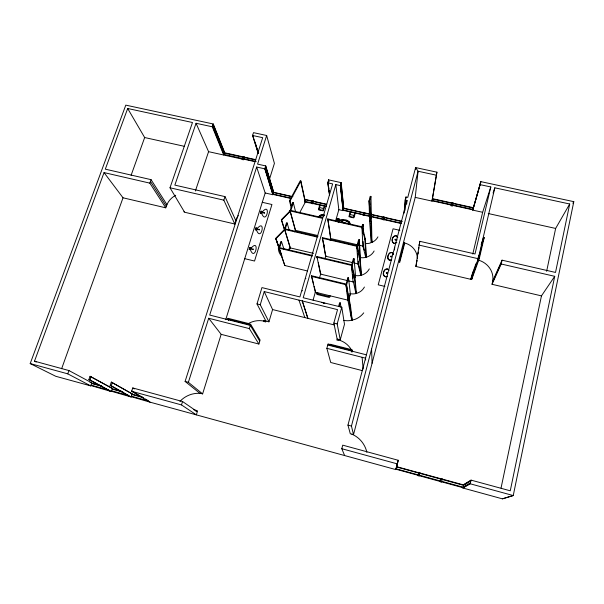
<?xml version="1.0" encoding="UTF-8"?>
<svg xmlns="http://www.w3.org/2000/svg" width="604" height="604" viewBox="0 0 604 604"><rect width="100%" height="100%" fill="white"/><g stroke="black" fill="none" stroke-linecap="round" stroke-linejoin="round"><path stroke-width="0.91" d="M336.398 218.505L338.3 218.867A1.072 0.997 -8.9 0 1 339.267 219.033L339.448 219.803L339.01 219.758A0.763 0.71 -8.9 0 1 338.187 219.584L337.961 218.791L337.81 219.433M394.533 249.973L394.691 247.202M404.121 213.091L405.171 200.015L405.964 196.995L407.776 197.395L415.605 167.58L436.911 172.17L431.996 201.087L415.227 197.38L418.081 171.242L415.605 167.58L415.416 169.399M404.589 210.343L405.42 200.067M404.854 210.592L405.005 208.78M405.82 198.807L405.964 196.995M406.658 204.152L406.975 200.415L405.171 200.015M337.81 219.35L336.254 219.003M249.784 247.534L251.921 248.727L251.747 249.301L249.233 249.331M255.892 227.897L258.021 229.075L257.84 229.641L255.326 229.724M492.034 284.295L501.184 264.001L554.721 276.322L541.463 295.877L492.034 284.295L492.841 280.724L502.052 260.173L555.521 272.442L569.708 204.001L494.827 187.821L478.24 258.723L470.826 279.327L415.854 266.44L419.795 241.306L475.023 253.974L490.803 186.953L480.12 184.65L472.751 210.101L482.641 212.291L490.803 186.953M416.873 262.038L417.122 260.241M417.379 258.437L417.636 256.632M418.013 253.929L418.27 252.125M418.647 249.414L418.904 247.617M419.282 244.907L419.795 241.306M431.996 201.087L436.911 172.17M554.721 276.322L510.259 490.803L471.029 480.12L463.653 484.612L462.898 488.009L502.452 498.859L513.241 495.552L573.8 201.661L480.844 181.638L472.751 210.101M502.422 498.813L513.249 495.514M501.048 488.047L541.463 295.877M546.635 271.294L555.642 228.44L569.708 204.001M462.898 488.009L470.222 483.796L471.029 480.12M501.184 264.001L502.052 260.173M471.279 279.139L478.723 258.52L483.638 237.5L484.174 237.621L479.266 258.64L471.769 279.252L471.279 279.139L472.947 272.011M470.826 279.327L471.656 275.779M471.769 279.252L472.819 274.797M472.789 254.02L482.641 212.291M341.683 222.559L341.705 222.491A5.451 5.089 -7.7 0 1 342.023 221.6A3.231 3.012 -8 0 1 342.8 220.8A4.024 3.752 -8 0 1 343.857 220.43A5.428 5.066 -8.1 0 1 344.929 220.437A8.72 8.146 -8.3 0 1 347.376 221.351A4.696 4.379 -8 0 1 348.395 222.166A2.341 2.182 -7.7 0 1 349.036 224.25M480.12 184.65L480.844 181.638M261.071 211.249L263.185 212.404L263.012 212.963L260.513 213.053L261.494 213.371L261.668 212.789M131.642 391.294L181.487 404.914L196.338 414.865L197.319 411.717L182.559 401.517L132.759 387.949L131.642 391.294L150.086 402.173L395.862 469.61L396.677 466.28M395.862 469.61L398.247 460.286L342.732 445.156L341.796 448.712L344.627 455.552M415.854 266.44L416.526 263.82M406.975 200.415L347.957 425.125L350.29 433.74L353.514 434.616L415.227 197.38M353.514 434.616L351.452 426.062L418.081 171.242L436.148 175.145M396.873 240.294L397.024 239.713M398.247 460.286L396.511 466.96L418.647 473.023M397.583 463.019L395.952 469.225L418.111 475.303M351.928 352.253L351.883 349.716L330.388 344.272L330.026 345.594M339.214 339.546L337.998 340.324L336.858 340.037L337.138 339.025L333.831 323.08L337.545 309.633L264.235 291.573L260.256 304.748L268.946 321.826L263.737 320.52L263.593 321.011L265.458 322.023L265.752 321.026M347.421 291.226L346.62 284.854L348.523 277.938L347.866 277.787L346.137 284.069L311.43 275.696L315.333 292.208L348.229 300.241M353.453 282.03L355.93 293.536L356.375 293.431L354.941 277.523L351.943 265.496L351.483 265.609L353.113 282.159L353.551 282.053M370.675 219.373L371.377 216.813L370.947 196.489L370.305 196.345L369.067 200.86L369.61 221.517M354.88 278.082L355.537 275.666L354.072 258.723L353.423 258.572L351.709 264.779L316.941 256.534L320.49 274.103L353.778 282.106M337.138 339.025L340.248 339.803L344.484 324.272L341.781 307.217L303.2 297.742L335.816 184.613L340.354 185.617L343.049 210.645L338.836 209.694L335.816 184.613M362.423 370.645L330.72 362.491L326.862 348.327L328.078 343.918L329.316 344.235L329.165 344.786L351.679 350.494M338.602 306.439L339.629 302.71L340.294 302.876L341.034 307.444M339.274 306.598L340.294 302.876M363.623 233.023L363.223 224.552L362.574 224.416L361.924 226.757L327.761 218.92L330.622 238.535L330.109 240.332M362.694 233.106L362.408 227.512L363.223 224.552M369.784 204.703L369.701 201.004L370.947 196.489M352.638 270.154L352.192 265.556L354.072 258.723M357.644 249.218L357.455 246.44L359.312 239.697L358.663 239.546L356.979 245.677L322.385 237.606L325.586 256.217L352.049 262.476M340.248 339.803L337.183 323.918L341.781 307.217M354.646 213.461L353.499 217.304L349.633 216.496L350.486 212.517M355.152 213.597L354.035 217.568L353.431 217.863L348.931 216.693L349.973 212.419M343.049 210.645L343.835 207.867M313.083 300.105L315.499 291.619L314.148 286.319M319.252 278.452L320.875 273.582M324.869 258.738L325.964 255.696M335.522 221.336L338.836 209.694M338.081 219.494L338.353 218.829M337.802 220.838L338.678 221.041M338.248 219.388L337.961 220.249L338.852 220.452L339.267 219.033M338.104 220.739L338.097 220.286L338.867 220.415M338.414 220.309C339.508 220.022 337.44 219.871 338.474 220.113M338.285 221.97L337.93 221.434L338.18 221.993M338.587 220.853L338.716 220.422M340.354 185.617L341.2 182.65L328.614 179.856L327.745 182.816L329.474 194.941M324.189 206.553L322.846 210.396L319.033 209.452L320.075 205.617M324.68 206.681L323.253 210.887L318.791 209.973L318.421 209.46L319.569 205.519M302.204 290.894L302.325 290.479M305.707 278.806L305.828 278.384M480.739 182.061L472.819 209.83L452.623 205.368M317.764 235.537L295.333 230.328L290.094 210.917L292.646 202.461L293.272 202.604L295.56 211.619M268.946 321.826L272.585 309.55L264.235 291.573M221.162 334.337L202.612 393.891L188.373 382.309L208.69 318.263L221.162 334.337L258.889 344.031L260.09 340.022L250.645 324.288L249.444 323.986L249.278 324.522L227.648 319.04L227.882 318.285L248.531 323.517L248.131 324.816M289.188 230.094L287.119 222.952L286.492 222.808L284.492 229.407L275.673 238.331L284.809 265.526L278.844 248.131L280.868 241.457L281.494 241.608L279.66 247.685L312.517 255.484M287.119 222.952L285.307 228.954L317.998 236.587M293.272 202.604L290.901 210.464L322.725 217.765M258.889 344.031L249.339 328.606L250.645 324.288M265.919 321.071L257.002 303.933L261.94 287.602L299.901 296.926L332.623 183.903L327.745 182.816M272.804 194.714L264.831 168.841L256.655 167.029L265.186 192.986L272.804 194.714L273.642 191.981L265.745 165.934L257.576 164.122L266.658 135.492L253.491 132.653L252.578 135.485L258.202 153.454M250.388 249.12L250.207 249.709L249.188 249.467L249.814 247.451L250.826 247.693L250.645 248.282M256.489 229.46L256.315 230.041L255.303 229.807L255.915 227.821L256.927 228.055L256.745 228.637M261.925 211.981L262.098 211.4L261.094 211.173L260.483 213.137M225.722 319.697L265.186 192.986M269.384 179.509L274.412 163.382L266.658 135.492M264.831 168.841L265.745 165.934M256.655 167.029L209.701 315.062L250.32 325.375L259.637 340.988M181.487 404.914L182.559 401.517M36.187 362.038L34.504 361.177L104.047 172.593L123.02 197.802L165.768 207.821L166.893 204.56L151.053 179.652L105.315 169.158L127.686 108.501L192.48 122.506L170.003 187.776L184.59 212.231L234.775 223.993L235.832 220.664A16.572 15.334 -20.9 0 1 238.293 215.59M202.612 393.891L199.569 393.068L185.096 381.426L262.687 137.674L252.578 135.485M234.775 223.993L223.842 200.166L224.998 196.617L174.85 185.111L196.066 123.276L212.306 126.787L223.729 155.024L224.597 152.389L213.25 123.979L125.791 105.141L30.2 363.578L55.734 376.284L90.736 385.888L91.793 382.838L68.962 370.562L34.504 361.177M150.086 402.173L131.257 396.692M130.139 396.7L110.17 385.428L111.31 382.106L132.185 393.891L131.159 396.979L111.461 391.279M493.075 193.061L494.827 187.821M195.386 190.985L208.576 151.672L196.066 123.276M212.306 126.787L213.25 123.979M131.159 396.979L111.264 385.729L112.404 382.4M110.358 391.271L88.894 379.614L90.041 376.307L112.412 388.478L111.362 391.551L90.857 385.533M111.362 391.551L89.973 379.908L91.129 376.602M165.768 207.821L149.83 183.133L151.053 179.652M481.154 244.552L483.638 237.5M482.921 241.147L484.174 237.621M90.736 385.888L67.761 373.846L68.962 370.562M471.973 274.903L476.02 263.608M477.575 259.259L479.131 254.918M61.623 368.742L123.02 197.802M131.113 175.273L144.666 137.538L127.686 108.501M338.55 222L338.451 221.313L337.576 221.328M501.614 262.083L492.441 282.506A19.758 18.445 13.1 0 0 478.972 260.286M257.153 228.584C266.039 218.104 261.434 241.902 256.708 230.622M251.053 248.229C260.022 237.636 255.333 261.736 250.6 250.298M262.325 211.921C271.143 201.547 266.613 225.088 261.887 213.937M304.726 202.03L311.747 203.291M299.637 212.782L305.428 201.97L300.868 180.989L300.286 180.739L289.437 200.822L291.347 208.063M291.747 207.285L290.086 200.943L300.868 180.989M572.871 203.246L573.8 201.661M337.87 219.161L338.27 218.89M343.427 222.906L343.955 222.393L345.503 223.125M288.176 249.754L290.086 247.814L290.403 248.085L288.493 250.033M294.352 231.861L295.613 230.577L290.056 210.909L281.321 219.735L284.454 229.754M281.834 255.673L275.998 238.64L284.809 229.701L284.476 229.407M284.658 229.935L281.638 220.037L290.388 211.196M396.556 242.347L394.442 243.412M396.813 242.408L395.431 243.337L393.748 243.299M470.954 480.444L463.585 484.914L442.211 479.063M470.863 480.859L463.502 485.306L442.128 479.448M470.41 482.906L463.079 487.186L441.698 481.32M470.297 483.449L462.966 487.692L441.584 481.826M307.361 270.947L284.831 265.518M386.401 276.655L387.134 276.292M387.391 276.353L385.662 276.783M391.468 259.773L390.01 260.264M391.724 259.833C383.691 262.687 389.625 246.832 393.612 254.609M395.273 235.794C392.434 236.617 391.203 240.921 393.37 243.012M365.412 239.214L366.19 257.236L365.76 257.357L364.952 239.335L365.412 239.214L362.408 227.512L327.587 219.524M360.875 275.333L359.75 258.369L360.211 258.248L357.213 246.387L356.745 246.492L358.051 264.107L360.875 275.333L361.313 275.235L360.211 258.248M371.543 223.48L371.943 242.37L371.332 242.559L370.894 223.676L371.543 223.48L369.693 201.049L369.067 200.86M345.949 284.929L350.018 306.017L350.501 305.934L346.417 284.824L345.949 284.929L347.927 300.392L351.792 320.437L352.238 320.339L350.463 311.158M343.767 320.362A19.743 18.958 -6.7 0 0 349.384 320.656L354.88 319.418A19.743 18.958 -6.7 0 0 363.736 312.842M355.937 291.672L356.368 293.416L355.93 293.536L354.48 277.651L354.941 277.523M365.76 257.357L362.928 246.266L361.947 227.625L362.408 227.512M362.928 246.266L363.359 246.16L330.622 238.535M348.214 300.294L347.889 297.515M358.051 264.107L358.482 264.001M337.9 220.384L337.9 220.384A1.442 1.344 -9 0 0 336.624 221.411M343.563 219.856L338.897 220.294L343.555 219.743A6.712 6.267 -8.1 0 1 348.75 221.381A4.145 3.866 -7.9 0 1 349.754 222.725A4.16 3.881 -7.9 0 1 349.807 224.431M369.693 201.049L369.029 201.102L370.894 223.676M395.998 235.756C392.192 235.243 390.305 242.03 393.997 243.359M391.588 252.532C387.987 252.48 386.296 258.55 389.565 260.211M387.262 268.961C383.631 268.923 381.932 275.039 385.216 276.73M385.926 276.843C379.999 276.262 385.065 265.133 388.991 270.26M289.437 200.822L290.086 200.943M242.944 156.814L224.484 152.737L213.121 124.348M244.318 157.131L255.824 159.675M432.607 198.686L451.664 202.891M453.151 203.231L473.332 207.685M255.719 160.015L224.371 153.099L212.993 124.734M432.509 199.048L473.249 208.04M256.187 161.525L223.941 154.398L212.532 126.115M432.162 200.422L472.917 209.429M243.661 159.154L255.182 161.698M432.064 200.815L451.135 205.028M144.666 137.538L184.122 146.266M208.576 151.672L242.204 159.109M488.191 213.522L555.642 228.44M304.476 199.244L312.411 201.041M313.416 201.245L326.734 204.258M364.673 212.872L383.691 217.176M384.733 217.387L402.075 221.313M292.902 196.67L273.552 192.291L265.639 166.266M363.638 212.683L343.752 208.184L341.2 182.65M291.943 196.715L273.476 192.533L265.564 166.523M304.393 199.539L312.321 201.328M313.325 201.555L326.643 204.575M363.57 212.933L343.676 208.433L341.034 183.246M364.589 213.167L383.615 217.47M384.642 217.704L401.992 221.63M291.483 198.24L273.008 194.05L265.05 168.138M304.816 201.26L311.875 202.861M312.872 203.087L326.198 206.107M363.14 214.488L343.238 209.973L340.558 184.9M364.159 214.714L369.603 215.953M371.415 216.36L383.193 219.033M384.227 219.267L401.577 223.201M290.501 198.384L272.902 194.397L264.937 168.501M363.042 214.835L343.14 210.328L340.452 185.269M312.751 203.495L326.084 206.523M364.046 215.152L369.935 216.489M371.377 216.813L383.079 219.463M384.114 219.682L401.471 223.616M349.927 214.488L354.072 215.432M369.61 220.943L370.207 221.087L369.58 221.177L371.332 242.559M357.455 246.44L322.211 238.218M319.531 207.58L323.623 208.508M399.84 230.335L393.068 228.795L378.232 284.824L384.891 286.424M262.287 202.302L271.943 204.514L254.541 261.034L244.726 258.671M338.164 219.705L338.957 219.886M290.094 210.917L322.604 218.376M478.723 258.52L479.266 258.64M104.047 172.593L149.83 183.133M170.003 187.776L223.842 200.166M418.836 245.05L478.24 258.723M284.575 229.429L317.198 237.047M183.888 211.793L184.333 211.898M313.574 253.37L290.169 247.882L284.846 230.305M353.861 262.906L358.368 264.031L358.285 261.222M278.844 248.146L312.351 256.096M316.76 257.145L352.192 265.556M311.256 276.322L346.62 284.854M349.731 293.65L350.343 293.801L348.727 299.727L350.343 293.801L348.523 277.938M315.25 292.487L316.934 292.895M257.002 303.933L260.256 304.748M333.831 323.08L337.183 323.918M272.585 309.55L334.208 324.922M327.768 345.02L366.417 354.827M208.69 318.263L249.339 328.606M326.862 348.327L365.541 358.172L365.669 359.969M185.096 381.426L188.373 382.309M347.957 425.125L351.452 426.062M30.2 363.578L67.791 373.846M88.894 379.614L89.973 379.908M110.17 385.428L111.264 385.729M341.796 448.712L397.364 463.895M470.222 483.796L513.241 495.552M193.763 409.731L197.289 410.69L197.115 411.256L195.349 410.773M90.011 382.347L91.793 382.838M112.412 388.478L90.041 376.307M132.185 393.891L111.31 382.106M112.314 388.78L122.136 391.468M132.095 394.163L142.008 396.881M419.871 472.977L441.056 478.783M91.672 383.185L101.48 385.865M396.579 466.666L418.723 472.721M91.582 383.457L102.28 386.386M112.201 389.104L122.922 392.041M131.982 394.518L142.786 397.477M419.788 473.332L440.98 479.138M90.993 385.148L108.826 390.041M111.619 390.811L128.607 395.461M131.408 396.232L148.531 400.928M396.058 468.81L418.21 474.88M419.35 475.197L440.55 481.011M419.221 475.71L440.429 481.531M395.748 235.703L397.719 237.025M304.884 201.728L305.428 201.97M131.748 390.984L143.767 398.089M145.368 399.04L147.776 400.46M132.759 387.949L134.352 388.916M396.42 235.907L397.764 237.749M392.004 252.676L393.355 254.548M387.685 269.112L388.734 270.199M281.819 256.239L280.845 255.198A12.639 11.861 -16.8 0 1 278.384 247.338M227.648 319.04L228.705 320.565M150.441 181.389L166.334 206.191A18.399 16.716 -26.8 0 1 175.696 195.288M224.998 196.617L235.832 220.664M275.779 238.452L281.63 255.5M298.972 300.128L304.824 317.591M281.494 241.608L284.114 249.588M255.047 142.008L258.135 151.898M252.668 135.205L258.293 153.182M284.809 229.701L290.403 248.085M361.947 227.625L364.952 239.335M311.43 275.696L313.687 284.544M363.578 247.021L364.446 250.426M365.533 254.684L366.19 257.236M356.745 246.492L359.75 258.369M358.919 265.73L360.218 270.909M360.656 272.631L361.305 275.22M351.483 265.609L354.48 277.651M316.941 256.534L317.327 258.323M318.308 262.793L320.46 272.631M300.694 181.306L305.262 202.272M323.789 243.971L324.122 245.775M322.385 237.606L325.805 256.27M327.761 218.92L330.637 237.062M327.957 182.098L328.221 183.971M328.621 186.772L328.886 188.637M329.15 190.509L329.542 193.31M327.829 182.536L329.422 193.733M351.883 349.716L352.132 351.483M328.614 179.856L328.863 181.668M328.531 180.12L328.787 181.932M348.025 297.561L348.251 299.38M346.734 288.41L346.945 290.32M347.315 292.963L347.632 295.779M347.647 293.046L347.874 294.865M350.018 306.017L351.762 320.294M350.501 305.934L352.215 320.218M347.866 277.787L348.085 279.652M352.185 269.203L352.457 271.966M352.721 274.722L353.083 278.406M352.834 274.699L353.015 276.534M352.2 269.15L352.464 271.906M352.736 274.669L353 277.432M353.423 258.572L353.582 260.354M362.113 357.296L363.163 369.067M371.12 232.374L371.271 234.186M371.717 239.645L371.943 242.37M357.107 246.357L357.296 249.195M357.749 253.801L357.9 257.538M358.791 241.592L359.961 259.478L360.452 257.689L359.312 239.697M360.052 258.301L361.154 275.273M362.46 227.323L362.559 229.188M363.117 241.502L363.314 245.232M362.574 224.416L362.672 226.296M365.254 239.267L366.039 257.289M371.588 349.059L372.087 363.231M370.305 196.345L370.35 198.195M374.125 250.985A12.767 12.005 -4.9 0 1 367.632 256.768L365.911 257.327A12.767 12.005 -4.9 0 1 360.505 257.591M369.301 268.901A12.835 12.148 -5.4 0 1 362.762 274.744L361.026 275.311A12.835 12.148 -5.4 0 1 355.597 275.567M364.416 287.036A12.911 12.306 -5.9 0 1 357.832 292.94L356.088 293.506A12.911 12.306 -5.9 0 1 350.622 293.755M247.814 323.918A21.382 20.551 -32.7 0 1 264.499 321.245M179.939 401.388A25.066 23.798 -53.8 0 1 201.087 393.476M351.906 434.178A25.7 25.285 80.8 0 1 366.877 452.351M404.242 242.883A17.161 16.157 1.7 0 1 417.349 257.938M338.142 339.818A21.623 21.223 -12.9 0 1 351.641 350.244M377.923 236.866A12.714 11.884 -4.7 0 1 373.083 241.819L369.754 243.163A12.714 11.884 -4.7 0 1 366.175 243.578M289.429 212.404A12.488 11.574 -13.9 0 1 289.414 210.758M319.493 217.115A2.174 2.023 -11.4 0 1 320.913 216.006A4.515 4.205 -11.3 0 1 322.204 215.734A8.516 7.943 -11.3 0 1 324.122 215.839M319.357 217.055A2.325 2.167 -11.4 0 1 320.875 215.87A4.673 4.349 -11.3 0 1 322.196 215.59A8.675 8.086 -11.3 0 1 323.948 215.666M318.61 217.146A4.017 3.737 -11.3 0 1 319.486 215.854A4.002 3.722 -11.3 0 1 321.011 215.145A6.553 6.1 -11.3 0 1 324.212 215.069M319.395 215.779A4.122 3.835 -11.3 0 1 320.981 215.032A6.674 6.221 -11.3 0 1 324.242 214.956M321.653 302.483A6.757 6.508 -13.9 0 1 323.48 302.959M323.903 303.155A6.757 6.508 -13.9 0 1 324.71 303.631M321.668 302.362A6.886 6.629 -13.9 0 1 323.525 302.846M323.963 303.049A6.886 6.629 -13.9 0 1 324.786 303.533M348.886 224.22A2.189 2.038 -7.7 0 0 348.281 222.264A4.538 4.236 -8 0 0 347.292 221.472A8.562 8.003 -8.3 0 0 344.899 220.581A5.27 4.923 -8.1 0 0 343.88 220.573A3.873 3.609 -8 0 0 342.883 220.921A3.073 2.869 -8 0 0 342.158 221.668A5.3 4.938 -7.7 0 0 341.834 222.604M337.168 221.291A0.982 0.914 -9 0 1 338.957 221.94M349.686 224.409A4.039 3.767 -7.9 0 0 349.641 222.763A4.024 3.752 -7.9 0 0 348.659 221.464M317.613 293.378L317.998 293.922L328.614 296.519L329.399 295.658L330.161 295.847L329.89 296.828A0.793 0.763 -11.3 0 1 328.916 297.379L317.281 294.533A0.793 0.755 -14 0 1 316.73 293.612L317.009 292.63L317.772 292.819L317.613 293.378M395.243 239.607C396.058 240.875 395.537 238.187 394.986 239.75C395.967 241.019 396.398 238.565 395.243 239.607M386.477 272.902C387.149 274.405 387.655 271.785 386.266 272.744C386.288 274.337 387.723 272.034 386.477 272.902M390.561 256.36C391.362 258.044 392.102 255.228 390.561 256.36M390.818 256.421C391.128 257.727 391.724 255.409 390.818 256.421M263.956 212.88C264.431 214.329 265.156 211.823 263.956 212.88M252.691 249.218C253.174 250.705 253.914 248.138 252.691 249.218M256.519 228.924C255.62 230.245 255.658 227.64 256.519 228.924M260.905 212.178C261.389 213.62 262.113 211.121 260.905 212.178M258.784 229.558C259.252 231.022 260.014 228.486 258.784 229.558M249.618 248.486C250.094 249.965 250.841 247.406 249.618 248.486M441.131 478.451L440.361 481.826L441.509 482.143L442.279 478.768L441.131 478.451M418.814 472.343L418.013 475.695L419.153 476.005L419.946 472.653L418.814 472.343M451.762 202.506L450.961 205.715L452.456 206.047L453.249 202.831L451.762 202.506M404.242 243.027L399.244 262.257L399.727 262.37L404.725 243.14L404.242 243.027M383.767 216.904L383.012 219.713L384.038 219.947L384.793 217.13L383.767 216.904M363.729 212.366L362.951 215.167L363.978 215.394L364.748 212.6L363.729 212.366M313.491 200.996L312.676 203.759L311.679 203.533L312.487 200.77L313.491 200.996M243.057 156.459L242.076 159.501L243.457 159.803L244.431 156.768L243.057 156.459M307.881 318.353L302.272 300.943L307.881 318.353"/></g></svg>
